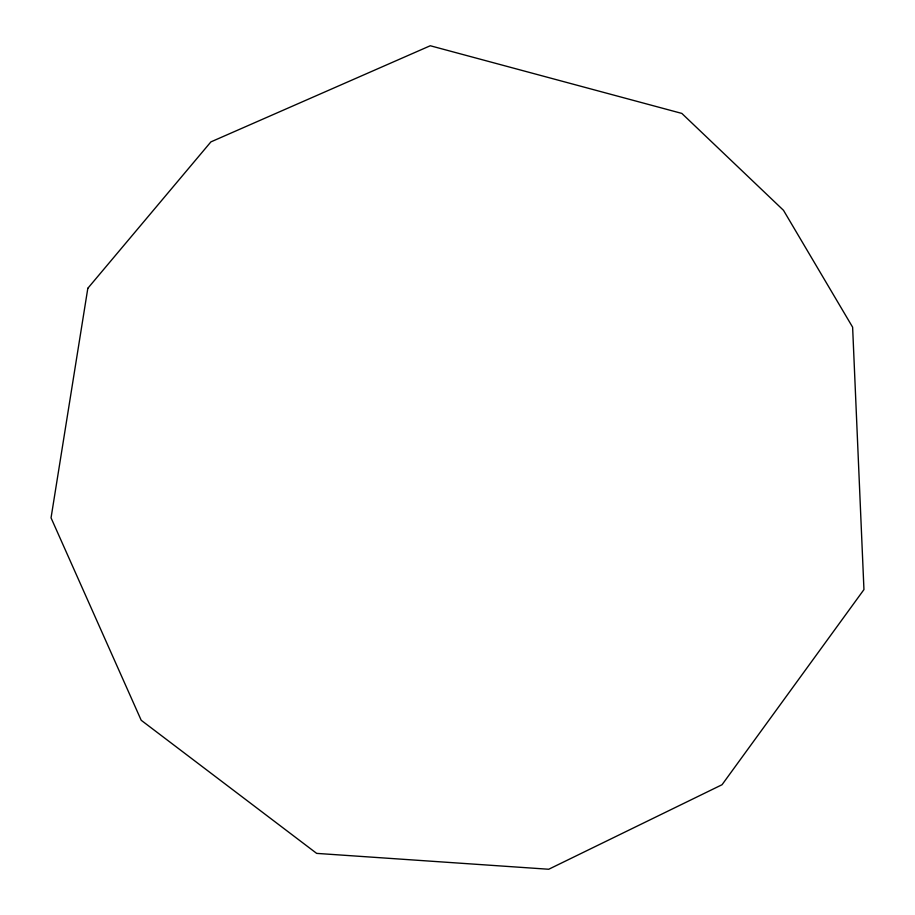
<?xml version="1.0" encoding="UTF-8"?>
<svg xmlns="http://www.w3.org/2000/svg" width="915" height="915" viewBox="0 0 915 915"><rect width="100%" height="100%" fill="white"/><g stroke="black" fill="none" stroke-linecap="round" stroke-linejoin="round"><path stroke-width="1.37" d="M87.829 288.282L51.046 517.856L141.207 720.277L316.67 853.386L548.726 869.25L722.038 784.727L863.954 589.58L852.62 327.181L783.492 210.313L681.835 113.414L430.279 45.75L210.896 141.894L87.829 288.282"/></g></svg>
